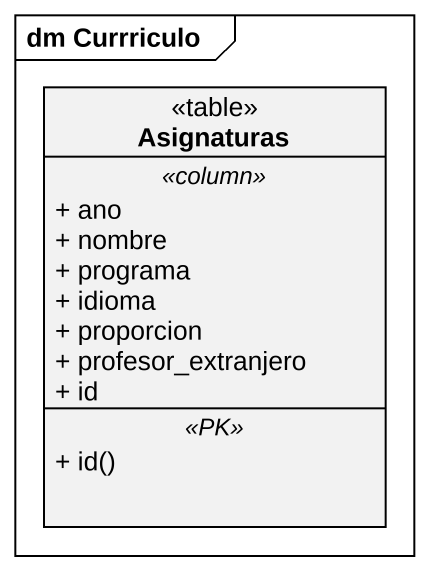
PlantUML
@startuml
mainframe dm Currriculo
hide circle
hide empty members
skinparam classAttributeIconSize 0
class Asignaturas <<table>> {
  .. <<column>> ..
  + ano
  + nombre
  + programa
  + idioma
  + proporcion
  + profesor_extranjero
  + id
  .. <<PK>> ..
  + id()
}
@enduml
